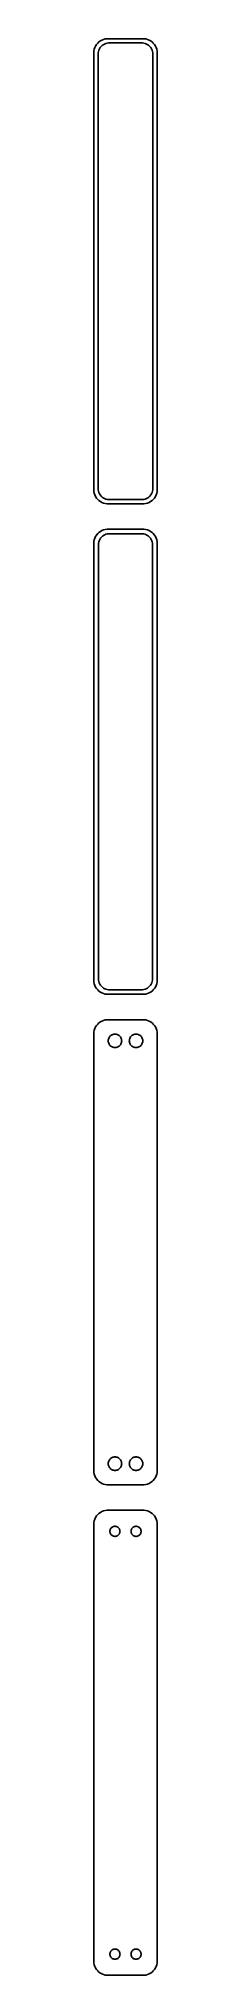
# Model space of a CAD drawing. Header units: metres. Extents: x -11 to 11, y 440 to 1126.
import ezdxf

# ---------------------------------------------------------------- set-up
doc = ezdxf.new("R2010")
doc.units = ezdxf.units.M

msp = doc.modelspace()

# ---------------------------------------------------------------- linework, layer by layer
for p, q in [((-11.2106, 1122.13), (-11.25, 1121.5)), ((-11.25, 1121.5), (-11.25, 966.5)), ((-11.0929, 1122.74), (-11.2106, 1122.13)), ((-10.8989, 1123.34), (-11.0929, 1122.74)), ((-10.6315, 1123.91), (-10.8989, 1123.34)), ((-10.2951, 1124.44), (-10.6315, 1123.91)), ((-9.89484, 1124.92), (-10.2951, 1124.44)), ((-9.43712, 1125.35), (-9.89484, 1124.92)), ((-9.75, 1121), (-9.71844, 1121.5)), ((-9.75, 967), (-9.75, 1121)), ((-9.71844, 1121.5), (-9.62433, 1121.99)), ((-9.62433, 1121.99), (-9.4691, 1122.47)), ((-9.4691, 1122.47), (-9.25522, 1122.93)), ((-8.92912, 1125.72), (-9.43712, 1125.35)), ((-9.25522, 1122.93), (-8.98605, 1123.35)), ((-8.98605, 1123.35), (-8.66586, 1123.74)), ((-8.37889, 1126.02), (-8.92912, 1125.72)), ((-8.66586, 1123.74), (-8.29968, 1124.08)), ((-7.79507, 1126.26), (-8.37889, 1126.02)), ((-8.29968, 1124.08), (-7.8933, 1124.38)), ((-7.8933, 1124.38), (-7.45311, 1124.62)), ((-7.1869, 1126.41), (-7.79507, 1126.26)), ((-7.45311, 1124.62), (-6.98605, 1124.8)), ((-6.56395, 1126.49), (-7.1869, 1126.41)), ((-6.98605, 1124.8), (-6.49951, 1124.93)), ((6.56395, 1126.49), (-6.56395, 1126.49)), ((-6.49951, 1124.93), (-6.00116, 1124.99)), ((-6.00116, 1124.99), (6.00116, 1124.99)), ((6.00116, 1124.99), (6.49951, 1124.93)), ((6.49951, 1124.93), (6.98605, 1124.8)), ((7.1869, 1126.41), (6.56395, 1126.49)), ((6.98605, 1124.8), (7.45311, 1124.62)), ((7.79507, 1126.26), (7.1869, 1126.41)), ((7.45311, 1124.62), (7.8933, 1124.38)), ((8.37889, 1126.02), (7.79507, 1126.26)), ((7.8933, 1124.38), (8.29968, 1124.08)), ((8.29968, 1124.08), (8.66586, 1123.74)), ((8.92912, 1125.72), (8.37889, 1126.02)), ((8.66586, 1123.74), (8.98605, 1123.35)), ((9.43712, 1125.35), (8.92912, 1125.72)), ((8.98605, 1123.35), (9.25522, 1122.93)), ((9.25522, 1122.93), (9.4691, 1122.47)), ((9.89484, 1124.92), (9.43712, 1125.35)), ((9.4691, 1122.47), (9.62433, 1121.99)), ((9.62433, 1121.99), (9.71844, 1121.5)), ((9.71844, 1121.5), (9.75, 1121)), ((9.75, 1121), (9.75, 967)), ((10.2951, 1124.44), (9.89484, 1124.92)), ((10.6315, 1123.91), (10.2951, 1124.44)), ((10.8989, 1123.34), (10.6315, 1123.91)), ((11.0929, 1122.74), (10.8989, 1123.34)), ((11.2106, 1122.13), (11.0929, 1122.74)), ((11.25, 1121.5), (11.2106, 1122.13)), ((11.25, 966.5), (11.25, 1121.5)), ((-11.25, 966.5), (-11.2106, 965.873)), ((-11.2106, 965.873), (-11.0929, 965.257)), ((-11.0929, 965.257), (-10.8989, 964.659)), ((-10.8989, 964.659), (-10.6315, 964.091)), ((-10.6315, 964.091), (-10.2951, 963.561)), ((-10.2951, 963.561), (-9.89484, 963.077)), ((-9.89484, 963.077), (-9.43712, 962.647)), ((-9.71844, 966.499), (-9.75, 967)), ((-9.62433, 966.005), (-9.71844, 966.499)), ((-9.4691, 965.528), (-9.62433, 966.005)), ((-9.25522, 965.073), (-9.4691, 965.528)), ((-9.43712, 962.647), (-8.92912, 962.278)), ((-8.98605, 964.649), (-9.25522, 965.073)), ((-8.66586, 964.262), (-8.98605, 964.649)), ((-8.92912, 962.278), (-8.37889, 961.976)), ((-8.29968, 963.918), (-8.66586, 964.262)), ((-8.37889, 961.976), (-7.79507, 961.745)), ((-7.8933, 963.623), (-8.29968, 963.918)), ((-7.45311, 963.381), (-7.8933, 963.623)), ((-6.98605, 963.196), (-7.45311, 963.381)), ((-6.49951, 963.071), (-6.98605, 963.196)), ((-6.00116, 963.008), (-6.49951, 963.071)), ((6.00116, 963.008), (-6.00116, 963.008)), ((6.49951, 963.071), (6.00116, 963.008)), ((6.98605, 963.196), (6.49951, 963.071)), ((7.45311, 963.381), (6.98605, 963.196)), ((7.8933, 963.623), (7.45311, 963.381)), ((7.79507, 961.745), (8.37889, 961.976)), ((8.29968, 963.918), (7.8933, 963.623)), ((8.66586, 964.262), (8.29968, 963.918)), ((8.37889, 961.976), (8.92912, 962.278)), ((8.98605, 964.649), (8.66586, 964.262)), ((8.92912, 962.278), (9.43712, 962.647)), ((9.25522, 965.073), (8.98605, 964.649)), ((9.4691, 965.528), (9.25522, 965.073)), ((9.43712, 962.647), (9.89484, 963.077)), ((9.62433, 966.005), (9.4691, 965.528)), ((9.71844, 966.499), (9.62433, 966.005)), ((9.75, 967), (9.71844, 966.499)), ((9.89484, 963.077), (10.2951, 963.561)), ((10.2951, 963.561), (10.6315, 964.091)), ((10.6315, 964.091), (10.8989, 964.659)), ((10.8989, 964.659), (11.0929, 965.257)), ((11.0929, 965.257), (11.2106, 965.873)), ((11.2106, 965.873), (11.25, 966.5)), ((-7.79507, 961.745), (-7.1869, 961.589)), ((-7.1869, 961.589), (-6.56395, 961.51)), ((-6.56395, 961.51), (6.56395, 961.51)), ((6.56395, 961.51), (7.1869, 961.589)), ((7.1869, 961.589), (7.79507, 961.745)), ((-11.2106, 948.127), (-11.25, 947.5)), ((-11.0929, 948.743), (-11.2106, 948.127)), ((-10.8989, 949.341), (-11.0929, 948.743)), ((-10.6315, 949.909), (-10.8989, 949.341)), ((-10.2951, 950.439), (-10.6315, 949.909)), ((-9.89484, 950.923), (-10.2951, 950.439)), ((-9.43712, 951.353), (-9.89484, 950.923)), ((-9.50096, 947.963), (-9.35068, 948.426)), ((-8.92912, 951.722), (-9.43712, 951.353)), ((-9.35068, 948.426), (-9.1436, 948.866)), ((-9.1436, 948.866), (-8.88301, 949.276)), ((-8.37889, 952.024), (-8.92912, 951.722)), ((-8.88301, 949.276), (-8.57301, 949.651)), ((-8.57301, 949.651), (-8.21851, 949.984)), ((-7.79507, 952.255), (-8.37889, 952.024)), ((-8.21851, 949.984), (-7.82506, 950.27)), ((-7.82506, 950.27), (-7.39888, 950.504)), ((-7.1869, 952.411), (-7.79507, 952.255)), ((-7.39888, 950.504), (-6.9467, 950.683)), ((-6.56395, 952.49), (-7.1869, 952.411)), ((-6.9467, 950.683), (-6.47565, 950.804)), ((6.56395, 952.49), (-6.56395, 952.49)), ((-6.47565, 950.804), (-5.99316, 950.865)), ((-5.99316, 950.865), (5.99316, 950.865)), ((5.99316, 950.865), (6.47565, 950.804)), ((6.47565, 950.804), (6.9467, 950.683)), ((7.1869, 952.411), (6.56395, 952.49)), ((6.9467, 950.683), (7.39888, 950.504)), ((7.79507, 952.255), (7.1869, 952.411)), ((7.39888, 950.504), (7.82506, 950.27)), ((8.37889, 952.024), (7.79507, 952.255)), ((7.82506, 950.27), (8.21851, 949.984)), ((8.21851, 949.984), (8.57301, 949.651)), ((8.92912, 951.722), (8.37889, 952.024)), ((8.57301, 949.651), (8.88301, 949.276)), ((8.88301, 949.276), (9.1436, 948.866)), ((9.43712, 951.353), (8.92912, 951.722)), ((9.1436, 948.866), (9.35068, 948.426)), ((9.35068, 948.426), (9.50096, 947.963)), ((9.89484, 950.923), (9.43712, 951.353)), ((10.2951, 950.439), (9.89484, 950.923)), ((10.6315, 949.909), (10.2951, 950.439)), ((10.8989, 949.341), (10.6315, 949.909)), ((11.0929, 948.743), (10.8989, 949.341)), ((11.2106, 948.127), (11.0929, 948.743)), ((11.25, 947.5), (11.2106, 948.127)), ((-11.25, 947.5), (-11.25, 792.5)), ((-9.62262, 947), (-9.59209, 947.485)), ((-9.62262, 793), (-9.62262, 947)), ((-9.59209, 947.485), (-9.50096, 947.963)), ((9.50096, 947.963), (9.59209, 947.485)), ((9.59209, 947.485), (9.62262, 947)), ((9.62262, 947), (9.62262, 793)), ((11.25, 792.5), (11.25, 947.5)), ((-11.25, 792.5), (-11.2106, 791.873)), ((-11.2106, 791.873), (-11.0929, 791.257)), ((-11.0929, 791.257), (-10.8989, 790.659)), ((-10.8989, 790.659), (-10.6315, 790.091)), ((-10.6315, 790.091), (-10.2951, 789.561)), ((-9.59209, 792.515), (-9.62262, 793)), ((-9.50096, 792.037), (-9.59209, 792.515)), ((-9.35068, 791.574), (-9.50096, 792.037)), ((-9.1436, 791.134), (-9.35068, 791.574)), ((-8.88301, 790.724), (-9.1436, 791.134)), ((-8.57301, 790.349), (-8.88301, 790.724)), ((-8.21851, 790.016), (-8.57301, 790.349)), ((8.57301, 790.349), (8.21851, 790.016)), ((8.88301, 790.724), (8.57301, 790.349)), ((9.1436, 791.134), (8.88301, 790.724)), ((9.35068, 791.574), (9.1436, 791.134)), ((9.50096, 792.037), (9.35068, 791.574)), ((9.59209, 792.515), (9.50096, 792.037)), ((9.62262, 793), (9.59209, 792.515)), ((10.2951, 789.561), (10.6315, 790.091)), ((10.6315, 790.091), (10.8989, 790.659)), ((10.8989, 790.659), (11.0929, 791.257)), ((11.0929, 791.257), (11.2106, 791.873)), ((11.2106, 791.873), (11.25, 792.5)), ((-10.2951, 789.561), (-9.89484, 789.077)), ((-9.89484, 789.077), (-9.43712, 788.647)), ((-9.43712, 788.647), (-8.92912, 788.278)), ((-8.92912, 788.278), (-8.37889, 787.976)), ((-8.37889, 787.976), (-7.79507, 787.745)), ((-7.82506, 789.73), (-8.21851, 790.016)), ((-7.39888, 789.496), (-7.82506, 789.73)), ((-7.79507, 787.745), (-7.1869, 787.589)), ((-6.9467, 789.317), (-7.39888, 789.496)), ((-7.1869, 787.589), (-6.56395, 787.51)), ((-6.47565, 789.196), (-6.9467, 789.317)), ((-6.56395, 787.51), (6.56395, 787.51)), ((-5.99316, 789.135), (-6.47565, 789.196)), ((5.99316, 789.135), (-5.99316, 789.135)), ((6.47565, 789.196), (5.99316, 789.135)), ((6.9467, 789.317), (6.47565, 789.196)), ((6.56395, 787.51), (7.1869, 787.589)), ((7.39888, 789.496), (6.9467, 789.317)), ((7.1869, 787.589), (7.79507, 787.745)), ((7.82506, 789.73), (7.39888, 789.496)), ((7.79507, 787.745), (8.37889, 787.976)), ((8.21851, 790.016), (7.82506, 789.73)), ((8.37889, 787.976), (8.92912, 788.278)), ((8.92912, 788.278), (9.43712, 788.647)), ((9.43712, 788.647), (9.89484, 789.077)), ((9.89484, 789.077), (10.2951, 789.561)), ((-10.2951, 776.439), (-10.6315, 775.909)), ((-9.89484, 776.923), (-10.2951, 776.439)), ((-9.43712, 777.353), (-9.89484, 776.923)), ((-8.92912, 777.722), (-9.43712, 777.353)), ((-8.37889, 778.024), (-8.92912, 777.722)), ((-7.79507, 778.255), (-8.37889, 778.024)), ((-7.1869, 778.411), (-7.79507, 778.255)), ((-6.56395, 778.49), (-7.1869, 778.411)), ((6.56395, 778.49), (-6.56395, 778.49)), ((7.1869, 778.411), (6.56395, 778.49)), ((7.79507, 778.255), (7.1869, 778.411)), ((8.37889, 778.024), (7.79507, 778.255)), ((8.92912, 777.722), (8.37889, 778.024)), ((9.43712, 777.353), (8.92912, 777.722)), ((9.89484, 776.923), (9.43712, 777.353)), ((10.2951, 776.439), (9.89484, 776.923)), ((10.6315, 775.909), (10.2951, 776.439)), ((-11.2106, 774.127), (-11.25, 773.5)), ((-11.25, 773.5), (-11.25, 618.5)), ((-11.0929, 774.743), (-11.2106, 774.127)), ((-10.8989, 775.341), (-11.0929, 774.743)), ((-10.6315, 775.909), (-10.8989, 775.341)), ((-6.14999, 771), (-6.13107, 771.301)), ((-6.13107, 770.699), (-6.14999, 771)), ((-6.13107, 771.301), (-6.07458, 771.597)), ((-6.07458, 770.403), (-6.13107, 770.699)), ((-6.07458, 771.597), (-5.98146, 771.883)), ((-5.98146, 770.117), (-6.07458, 770.403)), ((-5.98146, 771.883), (-5.85313, 772.156)), ((-5.85313, 769.844), (-5.98146, 770.117)), ((-5.85313, 772.156), (-5.69164, 772.411)), ((-5.69164, 769.589), (-5.85313, 769.844)), ((-5.69164, 772.411), (-5.49951, 772.643)), ((-5.49951, 769.357), (-5.69164, 769.589)), ((-5.49951, 772.643), (-5.27982, 772.849)), ((-5.27982, 772.849), (-5.03598, 773.026)), ((-5.03598, 773.026), (-4.77187, 773.172)), ((-4.77187, 773.172), (-4.49164, 773.283)), ((-4.49164, 773.283), (-4.19971, 773.357)), ((-4.19971, 773.357), (-3.9007, 773.395)), ((-3.9007, 773.395), (-3.59929, 773.395)), ((-3.59929, 773.395), (-3.30028, 773.357)), ((-3.30028, 773.357), (-3.00835, 773.283)), ((-3.00835, 773.283), (-2.72812, 773.172)), ((-2.72812, 773.172), (-2.464, 773.026)), ((-2.464, 773.026), (-2.22017, 772.849)), ((-2.22017, 772.849), (-2.00047, 772.643)), ((-2.00047, 772.643), (-1.80835, 772.411)), ((-1.80835, 769.589), (-2.00047, 769.357)), ((-1.80835, 772.411), (-1.64685, 772.156)), ((-1.64685, 769.844), (-1.80835, 769.589)), ((-1.64685, 772.156), (-1.51852, 771.883)), ((-1.51852, 770.117), (-1.64685, 769.844)), ((-1.51852, 771.883), (-1.4254, 771.597)), ((-1.4254, 770.403), (-1.51852, 770.117)), ((-1.4254, 771.597), (-1.36891, 771.301)), ((-1.36891, 770.699), (-1.4254, 770.403)), ((-1.36891, 771.301), (-1.34999, 771)), ((-1.34999, 771), (-1.36891, 770.699)), ((1.34999, 771), (1.36891, 771.301)), ((1.36891, 770.699), (1.34999, 771)), ((1.36891, 771.301), (1.4254, 771.597)), ((1.4254, 770.403), (1.36891, 770.699)), ((1.4254, 771.597), (1.51852, 771.883)), ((1.51852, 770.117), (1.4254, 770.403)), ((1.51852, 771.883), (1.64685, 772.156)), ((1.64685, 769.844), (1.51852, 770.117)), ((1.64685, 772.156), (1.80835, 772.411)), ((1.80835, 769.589), (1.64685, 769.844)), ((1.80835, 772.411), (2.00047, 772.643)), ((2.00047, 769.357), (1.80835, 769.589)), ((2.00047, 772.643), (2.22017, 772.849)), ((2.22017, 772.849), (2.464, 773.026)), ((2.464, 773.026), (2.72812, 773.172)), ((2.72812, 773.172), (3.00835, 773.283)), ((3.00835, 773.283), (3.30028, 773.357)), ((3.30028, 773.357), (3.59929, 773.395)), ((3.59929, 773.395), (3.9007, 773.395)), ((3.9007, 773.395), (4.19971, 773.357)), ((4.19971, 773.357), (4.49164, 773.283)), ((4.49164, 773.283), (4.77187, 773.172)), ((4.77187, 773.172), (5.03598, 773.026)), ((5.03598, 773.026), (5.27982, 772.849)), ((5.27982, 772.849), (5.49951, 772.643)), ((5.49951, 772.643), (5.69164, 772.411)), ((5.69164, 769.589), (5.49951, 769.357)), ((5.69164, 772.411), (5.85313, 772.156)), ((5.85313, 769.844), (5.69164, 769.589)), ((5.85313, 772.156), (5.98146, 771.883)), ((5.98146, 770.117), (5.85313, 769.844)), ((5.98146, 771.883), (6.07458, 771.597)), ((6.07458, 770.403), (5.98146, 770.117)), ((6.07458, 771.597), (6.13107, 771.301)), ((6.13107, 770.699), (6.07458, 770.403)), ((6.13107, 771.301), (6.14999, 771)), ((6.14999, 771), (6.13107, 770.699)), ((10.8989, 775.341), (10.6315, 775.909)), ((11.0929, 774.743), (10.8989, 775.341)), ((11.2106, 774.127), (11.0929, 774.743)), ((11.25, 773.5), (11.2106, 774.127)), ((11.25, 618.5), (11.25, 773.5)), ((-5.27982, 769.151), (-5.49951, 769.357)), ((-5.03598, 768.974), (-5.27982, 769.151)), ((-4.77187, 768.828), (-5.03598, 768.974)), ((-4.49164, 768.717), (-4.77187, 768.828)), ((-4.19971, 768.643), (-4.49164, 768.717)), ((-3.9007, 768.605), (-4.19971, 768.643)), ((-3.59929, 768.605), (-3.9007, 768.605)), ((-3.30028, 768.643), (-3.59929, 768.605)), ((-3.00835, 768.717), (-3.30028, 768.643)), ((-2.72812, 768.828), (-3.00835, 768.717)), ((-2.464, 768.974), (-2.72812, 768.828)), ((-2.22017, 769.151), (-2.464, 768.974)), ((-2.00047, 769.357), (-2.22017, 769.151)), ((2.22017, 769.151), (2.00047, 769.357)), ((2.464, 768.974), (2.22017, 769.151)), ((2.72812, 768.828), (2.464, 768.974)), ((3.00835, 768.717), (2.72812, 768.828)), ((3.30028, 768.643), (3.00835, 768.717)), ((3.59929, 768.605), (3.30028, 768.643)), ((3.9007, 768.605), (3.59929, 768.605)), ((4.19971, 768.643), (3.9007, 768.605)), ((4.49164, 768.717), (4.19971, 768.643)), ((4.77187, 768.828), (4.49164, 768.717)), ((5.03598, 768.974), (4.77187, 768.828)), ((5.27982, 769.151), (5.03598, 768.974)), ((5.49951, 769.357), (5.27982, 769.151)), ((-11.25, 618.5), (-11.2106, 617.873)), ((-6.14999, 621), (-6.13107, 621.301)), ((-6.13107, 620.699), (-6.14999, 621)), ((-6.13107, 621.301), (-6.07458, 621.597)), ((-6.07458, 620.403), (-6.13107, 620.699)), ((-6.07458, 621.597), (-5.98146, 621.883)), ((-5.98146, 620.117), (-6.07458, 620.403)), ((-5.98146, 621.883), (-5.85313, 622.156)), ((-5.85313, 619.844), (-5.98146, 620.117)), ((-5.85313, 622.156), (-5.69164, 622.411)), ((-5.69164, 619.589), (-5.85313, 619.844)), ((-5.69164, 622.411), (-5.49951, 622.643)), ((-5.49951, 619.357), (-5.69164, 619.589)), ((-5.49951, 622.643), (-5.27982, 622.849)), ((-5.27982, 619.151), (-5.49951, 619.357)), ((-5.27982, 622.849), (-5.03598, 623.026)), ((-5.03598, 618.974), (-5.27982, 619.151)), ((-5.03598, 623.026), (-4.77187, 623.172)), ((-4.77187, 618.828), (-5.03598, 618.974)), ((-4.77187, 623.172), (-4.49164, 623.283)), ((-4.49164, 618.717), (-4.77187, 618.828)), ((-4.49164, 623.283), (-4.19971, 623.357)), ((-4.19971, 618.643), (-4.49164, 618.717)), ((-4.19971, 623.357), (-3.9007, 623.395)), ((-3.9007, 618.605), (-4.19971, 618.643)), ((-3.9007, 623.395), (-3.59929, 623.395)), ((-3.59929, 618.605), (-3.9007, 618.605)), ((-3.59929, 623.395), (-3.30028, 623.357)), ((-3.30028, 618.643), (-3.59929, 618.605)), ((-3.30028, 623.357), (-3.00835, 623.283)), ((-3.00835, 618.717), (-3.30028, 618.643)), ((-3.00835, 623.283), (-2.72812, 623.172)), ((-2.72812, 618.828), (-3.00835, 618.717)), ((-2.72812, 623.172), (-2.464, 623.026)), ((-2.464, 618.974), (-2.72812, 618.828)), ((-2.464, 623.026), (-2.22017, 622.849)), ((-2.22017, 619.151), (-2.464, 618.974)), ((-2.22017, 622.849), (-2.00047, 622.643)), ((-2.00047, 619.357), (-2.22017, 619.151)), ((-2.00047, 622.643), (-1.80835, 622.411)), ((-1.80835, 619.589), (-2.00047, 619.357)), ((-1.80835, 622.411), (-1.64685, 622.156)), ((-1.64685, 619.844), (-1.80835, 619.589)), ((-1.64685, 622.156), (-1.51852, 621.883)), ((-1.51852, 620.117), (-1.64685, 619.844)), ((-1.51852, 621.883), (-1.4254, 621.597)), ((-1.4254, 620.403), (-1.51852, 620.117)), ((-1.4254, 621.597), (-1.36891, 621.301)), ((-1.36891, 620.699), (-1.4254, 620.403)), ((-1.36891, 621.301), (-1.34999, 621)), ((-1.34999, 621), (-1.36891, 620.699)), ((1.34999, 621), (1.36891, 621.301)), ((1.36891, 620.699), (1.34999, 621)), ((1.36891, 621.301), (1.4254, 621.597)), ((1.4254, 620.403), (1.36891, 620.699)), ((1.4254, 621.597), (1.51852, 621.883)), ((1.51852, 620.117), (1.4254, 620.403)), ((1.51852, 621.883), (1.64685, 622.156)), ((1.64685, 619.844), (1.51852, 620.117)), ((1.64685, 622.156), (1.80835, 622.411)), ((1.80835, 619.589), (1.64685, 619.844)), ((1.80835, 622.411), (2.00047, 622.643)), ((2.00047, 619.357), (1.80835, 619.589)), ((2.00047, 622.643), (2.22017, 622.849)), ((2.22017, 619.151), (2.00047, 619.357)), ((2.22017, 622.849), (2.464, 623.026)), ((2.464, 618.974), (2.22017, 619.151)), ((2.464, 623.026), (2.72812, 623.172)), ((2.72812, 618.828), (2.464, 618.974)), ((2.72812, 623.172), (3.00835, 623.283)), ((3.00835, 618.717), (2.72812, 618.828)), ((3.00835, 623.283), (3.30028, 623.357)), ((3.30028, 618.643), (3.00835, 618.717)), ((3.30028, 623.357), (3.59929, 623.395)), ((3.59929, 618.605), (3.30028, 618.643)), ((3.59929, 623.395), (3.9007, 623.395)), ((3.9007, 618.605), (3.59929, 618.605)), ((3.9007, 623.395), (4.19971, 623.357)), ((4.19971, 618.643), (3.9007, 618.605)), ((4.19971, 623.357), (4.49164, 623.283)), ((4.49164, 618.717), (4.19971, 618.643)), ((4.49164, 623.283), (4.77187, 623.172)), ((4.77187, 618.828), (4.49164, 618.717)), ((4.77187, 623.172), (5.03598, 623.026)), ((5.03598, 618.974), (4.77187, 618.828)), ((5.03598, 623.026), (5.27982, 622.849)), ((5.27982, 619.151), (5.03598, 618.974)), ((5.27982, 622.849), (5.49951, 622.643)), ((5.49951, 619.357), (5.27982, 619.151)), ((5.49951, 622.643), (5.69164, 622.411)), ((5.69164, 619.589), (5.49951, 619.357)), ((5.69164, 622.411), (5.85313, 622.156)), ((5.85313, 619.844), (5.69164, 619.589)), ((5.85313, 622.156), (5.98146, 621.883)), ((5.98146, 620.117), (5.85313, 619.844)), ((5.98146, 621.883), (6.07458, 621.597)), ((6.07458, 620.403), (5.98146, 620.117)), ((6.07458, 621.597), (6.13107, 621.301)), ((6.13107, 620.699), (6.07458, 620.403)), ((6.13107, 621.301), (6.14999, 621)), ((6.14999, 621), (6.13107, 620.699)), ((11.2106, 617.873), (11.25, 618.5)), ((-11.2106, 617.873), (-11.0929, 617.257)), ((-11.0929, 617.257), (-10.8989, 616.659)), ((-10.8989, 616.659), (-10.6315, 616.091)), ((-10.6315, 616.091), (-10.2951, 615.561)), ((-10.2951, 615.561), (-9.89484, 615.077)), ((-9.89484, 615.077), (-9.43712, 614.647)), ((-9.43712, 614.647), (-8.92912, 614.278)), ((-8.92912, 614.278), (-8.37889, 613.976)), ((-8.37889, 613.976), (-7.79507, 613.745)), ((-7.79507, 613.745), (-7.1869, 613.589)), ((-7.1869, 613.589), (-6.56395, 613.51)), ((-6.56395, 613.51), (6.56395, 613.51)), ((6.56395, 613.51), (7.1869, 613.589)), ((7.1869, 613.589), (7.79507, 613.745)), ((7.79507, 613.745), (8.37889, 613.976)), ((8.37889, 613.976), (8.92912, 614.278)), ((8.92912, 614.278), (9.43712, 614.647)), ((9.43712, 614.647), (9.89484, 615.077)), ((9.89484, 615.077), (10.2951, 615.561)), ((10.2951, 615.561), (10.6315, 616.091)), ((10.6315, 616.091), (10.8989, 616.659)), ((10.8989, 616.659), (11.0929, 617.257)), ((11.0929, 617.257), (11.2106, 617.873)), ((-11.2106, 600.127), (-11.25, 599.5)), ((-11.25, 599.5), (-11.25, 444.5)), ((-11.0929, 600.743), (-11.2106, 600.127)), ((-10.8989, 601.341), (-11.0929, 600.743)), ((-10.6315, 601.909), (-10.8989, 601.341)), ((-10.2951, 602.439), (-10.6315, 601.909)), ((-9.89484, 602.923), (-10.2951, 602.439)), ((-9.43712, 603.353), (-9.89484, 602.923)), ((-8.92912, 603.722), (-9.43712, 603.353)), ((-8.37889, 604.024), (-8.92912, 603.722)), ((-7.79507, 604.255), (-8.37889, 604.024)), ((-7.1869, 604.411), (-7.79507, 604.255)), ((-6.56395, 604.49), (-7.1869, 604.411)), ((6.56395, 604.49), (-6.56395, 604.49)), ((-5.42358, 597.663), (-5.32735, 597.867)), ((-5.32735, 597.867), (-5.20622, 598.058)), ((-5.20622, 598.058), (-5.06213, 598.232)), ((-5.06213, 598.232), (-4.89735, 598.387)), ((-4.89735, 598.387), (-4.71448, 598.52)), ((-4.71448, 598.52), (-4.51639, 598.629)), ((-4.51639, 598.629), (-4.30623, 598.712)), ((-4.30623, 598.712), (-4.08728, 598.768)), ((-4.08728, 598.768), (-3.86302, 598.796)), ((-3.86302, 598.796), (-3.63696, 598.796)), ((-3.63696, 598.796), (-3.4127, 598.768)), ((-3.4127, 598.768), (-3.19376, 598.712)), ((-3.19376, 598.712), (-2.9836, 598.629)), ((-2.9836, 598.629), (-2.78551, 598.52)), ((-2.78551, 598.52), (-2.60263, 598.387)), ((-2.60263, 598.387), (-2.43785, 598.232)), ((-2.43785, 598.232), (-2.29376, 598.058)), ((-2.29376, 598.058), (-2.17264, 597.867)), ((-2.17264, 597.867), (-2.0764, 597.663)), ((2.0764, 597.663), (2.17264, 597.867)), ((2.17264, 597.867), (2.29376, 598.058)), ((2.29376, 598.058), (2.43785, 598.232)), ((2.43785, 598.232), (2.60263, 598.387)), ((2.60263, 598.387), (2.78551, 598.52)), ((2.78551, 598.52), (2.9836, 598.629)), ((2.9836, 598.629), (3.19376, 598.712)), ((3.19376, 598.712), (3.4127, 598.768)), ((3.4127, 598.768), (3.63696, 598.796)), ((3.63696, 598.796), (3.86302, 598.796)), ((3.86302, 598.796), (4.08728, 598.768)), ((4.08728, 598.768), (4.30623, 598.712)), ((4.30623, 598.712), (4.51639, 598.629)), ((4.51639, 598.629), (4.71448, 598.52)), ((4.71448, 598.52), (4.89735, 598.387)), ((4.89735, 598.387), (5.06213, 598.232)), ((5.06213, 598.232), (5.20622, 598.058)), ((5.20622, 598.058), (5.32735, 597.867)), ((5.32735, 597.867), (5.42358, 597.663)), ((7.1869, 604.411), (6.56395, 604.49)), ((7.79507, 604.255), (7.1869, 604.411)), ((8.37889, 604.024), (7.79507, 604.255)), ((8.92912, 603.722), (8.37889, 604.024)), ((9.43712, 603.353), (8.92912, 603.722)), ((9.89484, 602.923), (9.43712, 603.353)), ((10.2951, 602.439), (9.89484, 602.923)), ((10.6315, 601.909), (10.2951, 602.439)), ((10.8989, 601.341), (10.6315, 601.909)), ((11.0929, 600.743), (10.8989, 601.341)), ((11.2106, 600.127), (11.0929, 600.743)), ((11.25, 599.5), (11.2106, 600.127)), ((11.25, 444.5), (11.25, 599.5)), ((-5.54999, 597), (-5.5358, 597.226)), ((-5.5358, 596.774), (-5.54999, 597)), ((-5.5358, 597.226), (-5.49344, 597.448)), ((-5.49344, 596.552), (-5.5358, 596.774)), ((-5.49344, 597.448), (-5.42358, 597.663)), ((-5.42358, 596.337), (-5.49344, 596.552)), ((-5.32735, 596.133), (-5.42358, 596.337)), ((-5.20622, 595.942), (-5.32735, 596.133)), ((-5.06213, 595.768), (-5.20622, 595.942)), ((-4.89735, 595.613), (-5.06213, 595.768)), ((-4.71448, 595.48), (-4.89735, 595.613)), ((-4.51639, 595.371), (-4.71448, 595.48)), ((-4.30623, 595.288), (-4.51639, 595.371)), ((-4.08728, 595.232), (-4.30623, 595.288)), ((-3.86302, 595.204), (-4.08728, 595.232)), ((-3.63696, 595.204), (-3.86302, 595.204)), ((-3.4127, 595.232), (-3.63696, 595.204)), ((-3.19376, 595.288), (-3.4127, 595.232)), ((-2.9836, 595.371), (-3.19376, 595.288)), ((-2.78551, 595.48), (-2.9836, 595.371)), ((-2.60263, 595.613), (-2.78551, 595.48)), ((-2.43785, 595.768), (-2.60263, 595.613)), ((-2.29376, 595.942), (-2.43785, 595.768)), ((-2.17264, 596.133), (-2.29376, 595.942)), ((-2.0764, 596.337), (-2.17264, 596.133)), ((-2.0764, 597.663), (-2.00655, 597.448)), ((-2.00655, 596.552), (-2.0764, 596.337)), ((-2.00655, 597.448), (-1.96419, 597.226)), ((-1.96419, 596.774), (-2.00655, 596.552)), ((-1.96419, 597.226), (-1.95, 597)), ((-1.95, 597), (-1.96419, 596.774)), ((1.95, 597), (1.96419, 597.226)), ((1.96419, 596.774), (1.95, 597)), ((1.96419, 597.226), (2.00655, 597.448)), ((2.00655, 596.552), (1.96419, 596.774)), ((2.00655, 597.448), (2.0764, 597.663)), ((2.0764, 596.337), (2.00655, 596.552)), ((2.17264, 596.133), (2.0764, 596.337)), ((2.29376, 595.942), (2.17264, 596.133)), ((2.43785, 595.768), (2.29376, 595.942)), ((2.60263, 595.613), (2.43785, 595.768)), ((2.78551, 595.48), (2.60263, 595.613)), ((2.9836, 595.371), (2.78551, 595.48)), ((3.19376, 595.288), (2.9836, 595.371)), ((3.4127, 595.232), (3.19376, 595.288)), ((3.63696, 595.204), (3.4127, 595.232)), ((3.86302, 595.204), (3.63696, 595.204)), ((4.08728, 595.232), (3.86302, 595.204)), ((4.30623, 595.288), (4.08728, 595.232)), ((4.51639, 595.371), (4.30623, 595.288)), ((4.71448, 595.48), (4.51639, 595.371)), ((4.89735, 595.613), (4.71448, 595.48)), ((5.06213, 595.768), (4.89735, 595.613)), ((5.20622, 595.942), (5.06213, 595.768)), ((5.32735, 596.133), (5.20622, 595.942)), ((5.42358, 596.337), (5.32735, 596.133)), ((5.42358, 597.663), (5.49344, 597.448)), ((5.49344, 596.552), (5.42358, 596.337)), ((5.49344, 597.448), (5.5358, 597.226)), ((5.5358, 596.774), (5.49344, 596.552)), ((5.5358, 597.226), (5.54999, 597)), ((5.54999, 597), (5.5358, 596.774)), ((-5.54999, 447), (-5.5358, 447.226)), ((-5.5358, 446.774), (-5.54999, 447)), ((-5.5358, 447.226), (-5.49344, 447.448)), ((-5.49344, 446.552), (-5.5358, 446.774)), ((-5.49344, 447.448), (-5.42358, 447.663)), ((-5.42358, 446.337), (-5.49344, 446.552)), ((-5.42358, 447.663), (-5.32735, 447.867)), ((-5.32735, 447.867), (-5.20622, 448.058)), ((-5.20622, 448.058), (-5.06213, 448.232)), ((-5.06213, 448.232), (-4.89735, 448.387)), ((-4.89735, 448.387), (-4.71448, 448.52)), ((-4.71448, 448.52), (-4.51639, 448.629)), ((-4.51639, 448.629), (-4.30623, 448.712)), ((-4.30623, 448.712), (-4.08728, 448.768)), ((-4.08728, 448.768), (-3.86302, 448.796)), ((-3.86302, 448.796), (-3.63696, 448.796)), ((-3.63696, 448.796), (-3.4127, 448.768)), ((-3.4127, 448.768), (-3.19376, 448.712)), ((-3.19376, 448.712), (-2.9836, 448.629)), ((-2.9836, 448.629), (-2.78551, 448.52)), ((-2.78551, 448.52), (-2.60263, 448.387)), ((-2.60263, 448.387), (-2.43785, 448.232)), ((-2.43785, 448.232), (-2.29376, 448.058)), ((-2.29376, 448.058), (-2.17264, 447.867)), ((-2.17264, 447.867), (-2.0764, 447.663)), ((-2.0764, 447.663), (-2.00655, 447.448)), ((-2.00655, 446.552), (-2.0764, 446.337)), ((-2.00655, 447.448), (-1.96419, 447.226)), ((-1.96419, 446.774), (-2.00655, 446.552)), ((-1.96419, 447.226), (-1.95, 447)), ((-1.95, 447), (-1.96419, 446.774)), ((1.95, 447), (1.96419, 447.226)), ((1.96419, 446.774), (1.95, 447)), ((1.96419, 447.226), (2.00655, 447.448)), ((2.00655, 446.552), (1.96419, 446.774)), ((2.00655, 447.448), (2.0764, 447.663)), ((2.0764, 446.337), (2.00655, 446.552)), ((2.0764, 447.663), (2.17264, 447.867)), ((2.17264, 447.867), (2.29376, 448.058)), ((2.29376, 448.058), (2.43785, 448.232)), ((2.43785, 448.232), (2.60263, 448.387)), ((2.60263, 448.387), (2.78551, 448.52)), ((2.78551, 448.52), (2.9836, 448.629)), ((2.9836, 448.629), (3.19376, 448.712)), ((3.19376, 448.712), (3.4127, 448.768)), ((3.4127, 448.768), (3.63696, 448.796)), ((3.63696, 448.796), (3.86302, 448.796)), ((3.86302, 448.796), (4.08728, 448.768)), ((4.08728, 448.768), (4.30623, 448.712)), ((4.30623, 448.712), (4.51639, 448.629)), ((4.51639, 448.629), (4.71448, 448.52)), ((4.71448, 448.52), (4.89735, 448.387)), ((4.89735, 448.387), (5.06213, 448.232)), ((5.06213, 448.232), (5.20622, 448.058)), ((5.20622, 448.058), (5.32735, 447.867)), ((5.32735, 447.867), (5.42358, 447.663)), ((5.42358, 447.663), (5.49344, 447.448)), ((5.49344, 446.552), (5.42358, 446.337)), ((5.49344, 447.448), (5.5358, 447.226)), ((5.5358, 446.774), (5.49344, 446.552)), ((5.5358, 447.226), (5.54999, 447)), ((5.54999, 447), (5.5358, 446.774)), ((-11.25, 444.5), (-11.2106, 443.873)), ((-11.2106, 443.873), (-11.0929, 443.257)), ((-11.0929, 443.257), (-10.8989, 442.659)), ((-10.8989, 442.659), (-10.6315, 442.091)), ((-10.6315, 442.091), (-10.2951, 441.561)), ((-10.2951, 441.561), (-9.89484, 441.077)), ((-9.89484, 441.077), (-9.43712, 440.647)), ((-9.43712, 440.647), (-8.92912, 440.278)), ((-8.92912, 440.278), (-8.37889, 439.976)), ((-8.37889, 439.976), (-7.79507, 439.745)), ((-7.79507, 439.745), (-7.1869, 439.589)), ((-5.32735, 446.133), (-5.42358, 446.337)), ((-5.20622, 445.942), (-5.32735, 446.133)), ((-5.06213, 445.768), (-5.20622, 445.942)), ((-4.89735, 445.613), (-5.06213, 445.768)), ((-4.71448, 445.48), (-4.89735, 445.613)), ((-4.51639, 445.371), (-4.71448, 445.48)), ((-4.30623, 445.288), (-4.51639, 445.371)), ((-4.08728, 445.232), (-4.30623, 445.288)), ((-3.86302, 445.204), (-4.08728, 445.232)), ((-3.63696, 445.204), (-3.86302, 445.204)), ((-3.4127, 445.232), (-3.63696, 445.204)), ((-3.19376, 445.288), (-3.4127, 445.232)), ((-2.9836, 445.371), (-3.19376, 445.288)), ((-2.78551, 445.48), (-2.9836, 445.371)), ((-2.60263, 445.613), (-2.78551, 445.48)), ((-2.43785, 445.768), (-2.60263, 445.613)), ((-2.29376, 445.942), (-2.43785, 445.768)), ((-2.17264, 446.133), (-2.29376, 445.942)), ((-2.0764, 446.337), (-2.17264, 446.133)), ((2.17264, 446.133), (2.0764, 446.337)), ((2.29376, 445.942), (2.17264, 446.133)), ((2.43785, 445.768), (2.29376, 445.942)), ((2.60263, 445.613), (2.43785, 445.768)), ((2.78551, 445.48), (2.60263, 445.613)), ((2.9836, 445.371), (2.78551, 445.48)), ((3.19376, 445.288), (2.9836, 445.371)), ((3.4127, 445.232), (3.19376, 445.288)), ((3.63696, 445.204), (3.4127, 445.232)), ((3.86302, 445.204), (3.63696, 445.204)), ((4.08728, 445.232), (3.86302, 445.204)), ((4.30623, 445.288), (4.08728, 445.232)), ((4.51639, 445.371), (4.30623, 445.288)), ((4.71448, 445.48), (4.51639, 445.371)), ((4.89735, 445.613), (4.71448, 445.48)), ((5.06213, 445.768), (4.89735, 445.613)), ((5.20622, 445.942), (5.06213, 445.768)), ((5.32735, 446.133), (5.20622, 445.942)), ((5.42358, 446.337), (5.32735, 446.133)), ((7.1869, 439.589), (7.79507, 439.745)), ((7.79507, 439.745), (8.37889, 439.976)), ((8.37889, 439.976), (8.92912, 440.278)), ((8.92912, 440.278), (9.43712, 440.647)), ((9.43712, 440.647), (9.89484, 441.077)), ((9.89484, 441.077), (10.2951, 441.561)), ((10.2951, 441.561), (10.6315, 442.091)), ((10.6315, 442.091), (10.8989, 442.659)), ((10.8989, 442.659), (11.0929, 443.257)), ((11.0929, 443.257), (11.2106, 443.873)), ((11.2106, 443.873), (11.25, 444.5)), ((-7.1869, 439.589), (-6.56395, 439.51)), ((-6.56395, 439.51), (6.56395, 439.51)), ((6.56395, 439.51), (7.1869, 439.589))]:
    msp.add_line(p, q)

doc.saveas('drawing.dxf')
